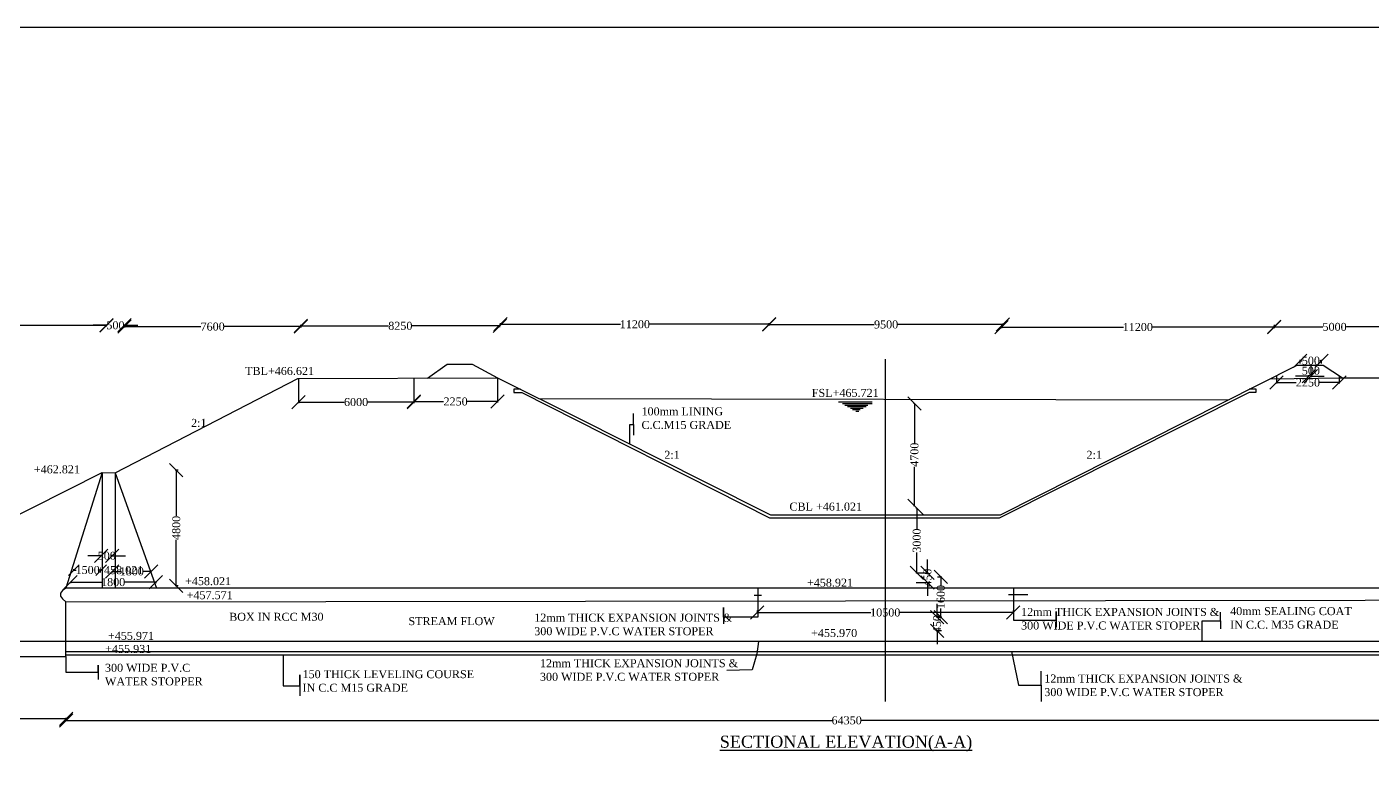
# Model space of a CAD drawing. Header units: metres. Extents: x 373 to 1010, y -4 to 431.
# Drawn here: x 504.1 to 756.2, y 292.2 to 430.8 of the extents above; entities that cross this region are included whole.
import ezdxf

# ---------------------------------------------------------------- set-up
doc = ezdxf.new("R2010")
doc.units = ezdxf.units.M
doc.header["$MEASUREMENT"] = 0
for name, color, linetype in [('DIMENSIONS', 255, 'Continuous'), ('DRAWING', 2, 'Continuous'), ('TEXT', 255, 'Continuous')]:
    doc.layers.add(name, color=color, linetype=linetype)
doc.styles.get("Standard").update_dxf_attribs({"font": 'times.ttf', "height": 1.5})
doc.dimstyles.get("Standard").update_dxf_attribs({"dimtxt": 1, "dimasz": 2.5, "dimexe": 0.18, "dimexo": 0.0625, "dimgap": 0.09, "dimtad": 0, "dimdec": 4, "dimzin": 0, "dimdsep": 46, "dimtxsty": 'Standard', "dimblk": 'OBLIQUE', "dimcen": 0, "dimadec": 0, "dimazin": 0, "dimtfac": 1, "dimtdec": 4, "dimtix": 1, "dimtofl": 0, "dimtmove": 2, "dimatfit": 0, "dimfxl": 1, "dimtolj": 1, "dimtzin": 0, "dimarcsym": 1})
picture_1 = doc.add_image_def('image1.jpg', size_in_pixel=(7220, 4926))

# ---------------------------------------------------------------- blocks, each defined once
blk = doc.blocks.new('_Oblique')
at = {"color": 0, "linetype": 'ByBlock', "lineweight": -2}
blk.add_line((-0.5, -0.5), (0.5, 0.5), dxfattribs=at)
blk = doc.blocks.new('*D63')
at = {"layer": 'Defpoints', "color": 0, "transparency": 16777216}
for p in [(479.4, 374.6), (518.98, 374.82), (518.98, 374.6)]:
    blk.add_point(p, dxfattribs=at)
at = {"layer": 'DIMENSIONS', "color": 0, "lineweight": -2, "transparency": 16777216}
for p, q in [((479.4, 374.66), (479.4, 375)), ((479.4, 374.82), (497, 374.82)), ((518.98, 374.82), (501.38, 374.82)), ((518.98, 374.66), (518.98, 375))]:
    blk.add_line(p, q, dxfattribs=at)
at = {"layer": 'DIMENSIONS', "color": 0, "lineweight": -2, "transparency": 16777216, "xscale": 2.5, "yscale": 2.5, "zscale": 2.5, "rotation": 180}
blk.add_blockref('_Oblique', (479.4, 374.82), dxfattribs=at)
at = {"layer": 'DIMENSIONS', "color": 0, "lineweight": -2, "transparency": 16777216, "xscale": 2.5, "yscale": 2.5, "zscale": 2.5}
blk.add_blockref('_Oblique', (518.98, 374.82), dxfattribs=at)
at = {"layer": 'DIMENSIONS', "color": 0, "transparency": 16777216, "insert": (499.19, 374.82), "char_height": 1.5, "attachment_point": 5}
blk.add_mtext('\\A1;8622', dxfattribs=at)
blk = doc.blocks.new('*D64')
at = {"layer": 'Defpoints', "color": 0, "transparency": 16777216}
for p in [(518.98, 374.6), (522.33, 374.87), (522.33, 374.6)]:
    blk.add_point(p, dxfattribs=at)
at = {"layer": 'DIMENSIONS', "color": 0, "lineweight": -2, "transparency": 16777216}
for p, q in [((518.98, 374.87), (516.48, 374.87)), ((518.98, 374.66), (518.98, 375.05)), ((522.33, 374.66), (522.33, 375.05)), ((522.33, 374.87), (524.83, 374.87))]:
    blk.add_line(p, q, dxfattribs=at)
at = {"layer": 'DIMENSIONS', "color": 0, "lineweight": -2, "transparency": 16777216, "xscale": 2.5, "yscale": 2.5, "zscale": 2.5}
blk.add_blockref('_Oblique', (518.98, 374.87), dxfattribs=at)
at = {"layer": 'DIMENSIONS', "color": 0, "lineweight": -2, "transparency": 16777216, "xscale": 2.5, "yscale": 2.5, "zscale": 2.5, "rotation": 180}
blk.add_blockref('_Oblique', (522.33, 374.87), dxfattribs=at)
at = {"layer": 'DIMENSIONS', "color": 0, "transparency": 16777216, "insert": (520.66, 374.87), "char_height": 1.5, "attachment_point": 5}
blk.add_mtext('\\A1;500', dxfattribs=at)
blk = doc.blocks.new('*D65')
at = {"layer": 'Defpoints', "color": 0, "transparency": 16777216}
for p in [(522.33, 374.87), (555.44, 374.87), (555.44, 374.62)]:
    blk.add_point(p, dxfattribs=at)
at = {"layer": 'DIMENSIONS', "color": 0, "lineweight": -2, "transparency": 16777216}
for p, q in [((522.33, 374.8), (522.33, 374.44)), ((522.33, 374.62), (536.66, 374.62)), ((555.44, 374.62), (541.11, 374.62)), ((555.44, 374.8), (555.44, 374.44))]:
    blk.add_line(p, q, dxfattribs=at)
at = {"layer": 'DIMENSIONS', "color": 0, "lineweight": -2, "transparency": 16777216, "xscale": 2.5, "yscale": 2.5, "zscale": 2.5, "rotation": 180}
blk.add_blockref('_Oblique', (522.33, 374.62), dxfattribs=at)
at = {"layer": 'DIMENSIONS', "color": 0, "lineweight": -2, "transparency": 16777216, "xscale": 2.5, "yscale": 2.5, "zscale": 2.5}
blk.add_blockref('_Oblique', (555.44, 374.62), dxfattribs=at)
at = {"layer": 'DIMENSIONS', "color": 0, "transparency": 16777216, "insert": (538.88, 374.62), "char_height": 1.5, "attachment_point": 5}
blk.add_mtext('\\A1;7600', dxfattribs=at)
blk = doc.blocks.new('*D66')
at = {"layer": 'Defpoints', "color": 0, "transparency": 16777216}
for p in [(555.44, 374.44), (592.68, 374.77), (592.68, 374.44)]:
    blk.add_point(p, dxfattribs=at)
at = {"layer": 'DIMENSIONS', "color": 0, "lineweight": -2, "transparency": 16777216}
for p, q in [((555.44, 374.51), (555.44, 374.95)), ((555.44, 374.77), (571.86, 374.77)), ((592.68, 374.77), (576.26, 374.77)), ((592.68, 374.51), (592.68, 374.95))]:
    blk.add_line(p, q, dxfattribs=at)
at = {"layer": 'DIMENSIONS', "color": 0, "lineweight": -2, "transparency": 16777216, "xscale": 2.5, "yscale": 2.5, "zscale": 2.5, "rotation": 180}
blk.add_blockref('_Oblique', (555.44, 374.77), dxfattribs=at)
at = {"layer": 'DIMENSIONS', "color": 0, "lineweight": -2, "transparency": 16777216, "xscale": 2.5, "yscale": 2.5, "zscale": 2.5}
blk.add_blockref('_Oblique', (592.68, 374.77), dxfattribs=at)
at = {"layer": 'DIMENSIONS', "color": 0, "transparency": 16777216, "insert": (574.06, 374.77), "char_height": 1.5, "attachment_point": 5}
blk.add_mtext('\\A1;8250', dxfattribs=at)
blk = doc.blocks.new('*D67')
at = {"layer": 'Defpoints', "color": 0, "transparency": 16777216}
for p in [(592.82, 374.77), (643.21, 375.07), (643.21, 374.77)]:
    blk.add_point(p, dxfattribs=at)
at = {"layer": 'DIMENSIONS', "color": 0, "lineweight": -2, "transparency": 16777216}
for p, q in [((592.82, 374.83), (592.82, 375.25)), ((592.82, 375.07), (615.33, 375.07)), ((643.21, 375.07), (620.71, 375.07)), ((643.21, 374.83), (643.21, 375.25))]:
    blk.add_line(p, q, dxfattribs=at)
at = {"layer": 'DIMENSIONS', "color": 0, "lineweight": -2, "transparency": 16777216, "xscale": 2.5, "yscale": 2.5, "zscale": 2.5, "rotation": 180}
blk.add_blockref('_Oblique', (592.82, 375.07), dxfattribs=at)
at = {"layer": 'DIMENSIONS', "color": 0, "lineweight": -2, "transparency": 16777216, "xscale": 2.5, "yscale": 2.5, "zscale": 2.5}
blk.add_blockref('_Oblique', (643.21, 375.07), dxfattribs=at)
at = {"layer": 'DIMENSIONS', "color": 0, "transparency": 16777216, "insert": (618.02, 375.07), "char_height": 1.5, "attachment_point": 5}
blk.add_mtext('\\A1;11200', dxfattribs=at)
blk = doc.blocks.new('*D68')
at = {"layer": 'Defpoints', "color": 0, "transparency": 16777216}
for p in [(643.21, 375.25), (687, 375.25), (687, 375.02)]:
    blk.add_point(p, dxfattribs=at)
at = {"layer": 'DIMENSIONS', "color": 0, "lineweight": -2, "transparency": 16777216}
for p, q in [((643.21, 375.18), (643.21, 374.84)), ((643.21, 375.02), (662.89, 375.02)), ((687, 375.02), (667.33, 375.02)), ((687, 375.18), (687, 374.84))]:
    blk.add_line(p, q, dxfattribs=at)
at = {"layer": 'DIMENSIONS', "color": 0, "lineweight": -2, "transparency": 16777216, "xscale": 2.5, "yscale": 2.5, "zscale": 2.5, "rotation": 180}
blk.add_blockref('_Oblique', (643.21, 375.02), dxfattribs=at)
at = {"layer": 'DIMENSIONS', "color": 0, "lineweight": -2, "transparency": 16777216, "xscale": 2.5, "yscale": 2.5, "zscale": 2.5}
blk.add_blockref('_Oblique', (687, 375.02), dxfattribs=at)
at = {"layer": 'DIMENSIONS', "color": 0, "transparency": 16777216, "insert": (665.11, 375.02), "char_height": 1.5, "attachment_point": 5}
blk.add_mtext('\\A1;9500', dxfattribs=at)
blk = doc.blocks.new('*D69')
at = {"layer": 'Defpoints', "color": 0, "transparency": 16777216}
for p in [(686.76, 375.02), (737.82, 375.02), (737.82, 374.54)]:
    blk.add_point(p, dxfattribs=at)
at = {"layer": 'DIMENSIONS', "color": 0, "lineweight": -2, "transparency": 16777216}
for p, q in [((686.76, 374.96), (686.76, 374.36)), ((686.76, 374.54), (709.6, 374.54)), ((737.82, 374.54), (714.98, 374.54)), ((737.82, 374.96), (737.82, 374.36))]:
    blk.add_line(p, q, dxfattribs=at)
at = {"layer": 'DIMENSIONS', "color": 0, "lineweight": -2, "transparency": 16777216, "xscale": 2.5, "yscale": 2.5, "zscale": 2.5, "rotation": 180}
blk.add_blockref('_Oblique', (686.76, 374.54), dxfattribs=at)
at = {"layer": 'DIMENSIONS', "color": 0, "lineweight": -2, "transparency": 16777216, "xscale": 2.5, "yscale": 2.5, "zscale": 2.5}
blk.add_blockref('_Oblique', (737.82, 374.54), dxfattribs=at)
at = {"layer": 'DIMENSIONS', "color": 0, "transparency": 16777216, "insert": (712.29, 374.54), "char_height": 1.5, "attachment_point": 5}
blk.add_mtext('\\A1;11200', dxfattribs=at)
blk = doc.blocks.new('*D70')
at = {"layer": 'Defpoints', "color": 0, "transparency": 16777216}
for p in [(737.82, 374.54), (760.51, 374.57), (760.51, 374.54)]:
    blk.add_point(p, dxfattribs=at)
at = {"layer": 'DIMENSIONS', "color": 0, "lineweight": -2, "transparency": 16777216}
for p, q in [((737.82, 374.6), (737.82, 374.75)), ((737.82, 374.57), (746.95, 374.57)), ((760.51, 374.57), (751.38, 374.57)), ((760.51, 374.6), (760.51, 374.75))]:
    blk.add_line(p, q, dxfattribs=at)
at = {"layer": 'DIMENSIONS', "color": 0, "lineweight": -2, "transparency": 16777216, "xscale": 2.5, "yscale": 2.5, "zscale": 2.5, "rotation": 180}
blk.add_blockref('_Oblique', (737.82, 374.57), dxfattribs=at)
at = {"layer": 'DIMENSIONS', "color": 0, "lineweight": -2, "transparency": 16777216, "xscale": 2.5, "yscale": 2.5, "zscale": 2.5}
blk.add_blockref('_Oblique', (760.51, 374.57), dxfattribs=at)
at = {"layer": 'DIMENSIONS', "color": 0, "transparency": 16777216, "insert": (749.17, 374.57), "char_height": 1.5, "attachment_point": 5}
blk.add_mtext('\\A1;5000', dxfattribs=at)
blk = doc.blocks.new('*D80')
at = {"layer": 'Defpoints', "color": 0, "transparency": 16777216}
for p in [(512.89, 328.97), (518, 328.97), (518, 328.97)]:
    blk.add_point(p, dxfattribs=at)
at = {"layer": 'DIMENSIONS', "color": 0, "lineweight": -2, "transparency": 16777216}
for p, q in [((512.89, 329.03), (512.89, 329.15)), ((512.89, 328.97), (513.31, 328.97)), ((518, 328.97), (517.58, 328.97)), ((518, 329.03), (518, 329.15))]:
    blk.add_line(p, q, dxfattribs=at)
at = {"layer": 'DIMENSIONS', "color": 0, "lineweight": -2, "transparency": 16777216, "xscale": 2, "yscale": 2, "zscale": 2, "rotation": 180}
blk.add_blockref('_Oblique', (512.89, 328.97), dxfattribs=at)
at = {"layer": 'DIMENSIONS', "color": 0, "lineweight": -2, "transparency": 16777216, "xscale": 2, "yscale": 2, "zscale": 2}
blk.add_blockref('_Oblique', (518, 328.97), dxfattribs=at)
at = {"layer": 'DIMENSIONS', "color": 0, "transparency": 16777216, "insert": (515.45, 328.97), "char_height": 1.5, "attachment_point": 5}
blk.add_mtext('\\A1;1500', dxfattribs=at)
blk = doc.blocks.new('*D81')
at = {"layer": 'Defpoints', "color": 0, "transparency": 16777216}
for p in [(518, 331.64), (520.06, 331.64), (520.06, 331.64)]:
    blk.add_point(p, dxfattribs=at)
at = {"layer": 'DIMENSIONS', "color": 0, "lineweight": -2, "transparency": 16777216}
for p, q in [((518, 331.64), (515.5, 331.64)), ((518, 331.71), (518, 331.82)), ((520.06, 331.71), (520.06, 331.82)), ((520.06, 331.64), (522.56, 331.64))]:
    blk.add_line(p, q, dxfattribs=at)
at = {"layer": 'DIMENSIONS', "color": 0, "lineweight": -2, "transparency": 16777216, "xscale": 2.5, "yscale": 2.5, "zscale": 2.5}
blk.add_blockref('_Oblique', (518, 331.64), dxfattribs=at)
at = {"layer": 'DIMENSIONS', "color": 0, "lineweight": -2, "transparency": 16777216, "xscale": 2.5, "yscale": 2.5, "zscale": 2.5, "rotation": 180}
blk.add_blockref('_Oblique', (520.06, 331.64), dxfattribs=at)
at = {"layer": 'DIMENSIONS', "color": 0, "transparency": 16777216, "insert": (519.03, 331.64), "char_height": 1.5, "attachment_point": 5}
blk.add_mtext('\\A1;500', dxfattribs=at)
blk = doc.blocks.new('*D82')
at = {"layer": 'Defpoints', "color": 0, "transparency": 16777216}
for p in [(520.06, 328.74), (527.38, 328.71), (527.38, 328.71)]:
    blk.add_point(p, dxfattribs=at)
at = {"layer": 'DIMENSIONS', "color": 0, "lineweight": -2, "transparency": 16777216}
for p, q in [((520.06, 328.71), (521.59, 328.71)), ((520.06, 328.68), (520.06, 328.53)), ((527.38, 328.71), (525.86, 328.71)), ((527.38, 328.78), (527.38, 328.89))]:
    blk.add_line(p, q, dxfattribs=at)
at = {"layer": 'DIMENSIONS', "color": 0, "lineweight": -2, "transparency": 16777216, "xscale": 2.5, "yscale": 2.5, "zscale": 2.5, "rotation": 180}
blk.add_blockref('_Oblique', (520.06, 328.71), dxfattribs=at)
at = {"layer": 'DIMENSIONS', "color": 0, "lineweight": -2, "transparency": 16777216, "xscale": 2.5, "yscale": 2.5, "zscale": 2.5}
blk.add_blockref('_Oblique', (527.38, 328.71), dxfattribs=at)
at = {"layer": 'DIMENSIONS', "color": 0, "transparency": 16777216, "insert": (523.72, 328.71), "char_height": 1.5, "attachment_point": 5}
blk.add_mtext('\\A1;1800', dxfattribs=at)
blk = doc.blocks.new('*D83')
at = {"layer": 'Defpoints', "color": 0, "transparency": 16777216}
for p in [(512.24, 326.85), (528.22, 326.78), (528.22, 326.7)]:
    blk.add_point(p, dxfattribs=at)
at = {"layer": 'DIMENSIONS', "color": 0, "lineweight": -2, "transparency": 16777216}
for p, q in [((512.24, 326.79), (512.24, 326.52)), ((512.24, 326.7), (518.09, 326.7)), ((528.22, 326.7), (522.36, 326.7)), ((528.22, 326.72), (528.22, 326.52))]:
    blk.add_line(p, q, dxfattribs=at)
at = {"layer": 'DIMENSIONS', "color": 0, "lineweight": -2, "transparency": 16777216, "xscale": 2.5, "yscale": 2.5, "zscale": 2.5, "rotation": 180}
blk.add_blockref('_Oblique', (512.24, 326.7), dxfattribs=at)
at = {"layer": 'DIMENSIONS', "color": 0, "lineweight": -2, "transparency": 16777216, "xscale": 2.5, "yscale": 2.5, "zscale": 2.5}
blk.add_blockref('_Oblique', (528.22, 326.7), dxfattribs=at)
at = {"layer": 'DIMENSIONS', "color": 0, "transparency": 16777216, "insert": (520.23, 326.7), "char_height": 1.5, "attachment_point": 5}
blk.add_mtext('\\A1;1800', dxfattribs=at)
blk = doc.blocks.new('*D84')
at = {"layer": 'Defpoints', "color": 0, "transparency": 16777216}
for p in [(532.06, 347.71), (532.47, 347.71), (532.47, 326.02)]:
    blk.add_point(p, dxfattribs=at)
at = {"layer": 'DIMENSIONS', "color": 0, "lineweight": -2, "transparency": 16777216}
for p, q in [((532.41, 347.71), (531.88, 347.71)), ((532.06, 347.71), (532.06, 339.11)), ((532.06, 326.02), (532.06, 334.62)), ((532.41, 326.02), (531.88, 326.02))]:
    blk.add_line(p, q, dxfattribs=at)
at = {"layer": 'DIMENSIONS', "color": 0, "lineweight": -2, "transparency": 16777216, "xscale": 2.5, "yscale": 2.5, "zscale": 2.5}
for p, rotation in [((532.06, 347.71), 90), ((532.06, 326.02), 270)]:
    blk.add_blockref('_Oblique', p, dxfattribs=dict(at, rotation=rotation))
at = {"layer": 'DIMENSIONS', "color": 0, "transparency": 16777216, "insert": (532.06, 336.87), "char_height": 1.5, "attachment_point": 5, "rotation": 90}
blk.add_mtext('\\A1;4800', dxfattribs=at)
blk = doc.blocks.new('*D85')
at = {"layer": 'Defpoints', "color": 0, "transparency": 16777216}
for p in [(554.96, 365.01), (576.57, 365.01), (554.96, 360.47)]:
    blk.add_point(p, dxfattribs=at)
at = {"layer": 'DIMENSIONS', "color": 0, "lineweight": -2, "transparency": 16777216}
for p, q in [((554.96, 364.94), (554.96, 360.29)), ((576.57, 364.95), (576.57, 360.29)), ((554.96, 360.47), (563.55, 360.47)), ((576.57, 360.47), (567.98, 360.47))]:
    blk.add_line(p, q, dxfattribs=at)
at = {"layer": 'DIMENSIONS', "color": 0, "lineweight": -2, "transparency": 16777216, "xscale": 2.5, "yscale": 2.5, "zscale": 2.5, "rotation": 180}
blk.add_blockref('_Oblique', (554.96, 360.47), dxfattribs=at)
at = {"layer": 'DIMENSIONS', "color": 0, "lineweight": -2, "transparency": 16777216, "xscale": 2.5, "yscale": 2.5, "zscale": 2.5}
blk.add_blockref('_Oblique', (576.57, 360.47), dxfattribs=at)
at = {"layer": 'DIMENSIONS', "color": 0, "transparency": 16777216, "insert": (565.76, 360.47), "char_height": 1.5, "attachment_point": 5}
blk.add_mtext('\\A1;6000', dxfattribs=at)
blk = doc.blocks.new('*D86')
at = {"layer": 'Defpoints', "color": 0, "transparency": 16777216}
for p in [(576.57, 364.95), (592.28, 365.02), (592.28, 360.58)]:
    blk.add_point(p, dxfattribs=at)
at = {"layer": 'DIMENSIONS', "color": 0, "lineweight": -2, "transparency": 16777216}
for p, q in [((576.57, 364.89), (576.57, 360.4)), ((592.28, 364.96), (592.28, 360.4)), ((576.57, 360.58), (582.18, 360.58)), ((592.28, 360.58), (586.67, 360.58))]:
    blk.add_line(p, q, dxfattribs=at)
at = {"layer": 'DIMENSIONS', "color": 0, "lineweight": -2, "transparency": 16777216, "xscale": 2.5, "yscale": 2.5, "zscale": 2.5, "rotation": 180}
blk.add_blockref('_Oblique', (576.57, 360.58), dxfattribs=at)
at = {"layer": 'DIMENSIONS', "color": 0, "lineweight": -2, "transparency": 16777216, "xscale": 2.5, "yscale": 2.5, "zscale": 2.5}
blk.add_blockref('_Oblique', (592.28, 360.58), dxfattribs=at)
at = {"layer": 'DIMENSIONS', "color": 0, "transparency": 16777216, "insert": (584.42, 360.58), "char_height": 1.5, "attachment_point": 5}
blk.add_mtext('\\A1;2250', dxfattribs=at)
blk = doc.blocks.new('*D87')
at = {"layer": 'Defpoints', "color": 0, "transparency": 16777216}
for p in [(670.42, 360.2), (670.42, 341), (670.42, 341)]:
    blk.add_point(p, dxfattribs=at)
at = {"layer": 'DIMENSIONS', "color": 0, "lineweight": -2, "transparency": 16777216}
for p, q in [((670.36, 360.2), (670.24, 360.2)), ((670.42, 360.2), (670.42, 352.85)), ((670.42, 341), (670.42, 348.35)), ((670.36, 341), (670.24, 341))]:
    blk.add_line(p, q, dxfattribs=at)
at = {"layer": 'DIMENSIONS', "color": 0, "lineweight": -2, "transparency": 16777216, "xscale": 2.5, "yscale": 2.5, "zscale": 2.5}
for p, rotation in [((670.42, 360.2), 90), ((670.42, 341), 270)]:
    blk.add_blockref('_Oblique', p, dxfattribs=dict(at, rotation=rotation))
at = {"layer": 'DIMENSIONS', "color": 0, "transparency": 16777216, "insert": (670.42, 350.6), "char_height": 1.5, "attachment_point": 5, "rotation": 90}
blk.add_mtext('\\A1;4700', dxfattribs=at)
blk = doc.blocks.new('*D88')
at = {"layer": 'Defpoints', "color": 0, "transparency": 16777216}
for p in [(670.86, 340.56), (670.86, 328.43), (670.86, 328.43)]:
    blk.add_point(p, dxfattribs=at)
at = {"layer": 'DIMENSIONS', "color": 0, "lineweight": -2, "transparency": 16777216}
for p, q in [((670.8, 340.56), (670.68, 340.56)), ((670.86, 340.56), (670.86, 336.71)), ((670.86, 328.43), (670.86, 332.27)), ((670.8, 328.43), (670.68, 328.43))]:
    blk.add_line(p, q, dxfattribs=at)
at = {"layer": 'DIMENSIONS', "color": 0, "lineweight": -2, "transparency": 16777216, "xscale": 2.5, "yscale": 2.5, "zscale": 2.5}
for p, rotation in [((670.86, 340.56), 90), ((670.86, 328.43), 270)]:
    blk.add_blockref('_Oblique', p, dxfattribs=dict(at, rotation=rotation))
at = {"layer": 'DIMENSIONS', "color": 0, "transparency": 16777216, "insert": (670.86, 334.49), "char_height": 1.5, "attachment_point": 5, "rotation": 90}
blk.add_mtext('\\A1;3000', dxfattribs=at)
blk = doc.blocks.new('*D89')
at = {"layer": 'Defpoints', "color": 0, "transparency": 16777216}
for p in [(670.68, 328.43), (670.68, 326.63), (672.86, 326.63)]:
    blk.add_point(p, dxfattribs=at)
at = {"layer": 'DIMENSIONS', "color": 0, "lineweight": -2, "transparency": 16777216}
for p, q in [((672.86, 328.43), (672.86, 330.93)), ((670.74, 328.43), (673.04, 328.43)), ((670.74, 326.63), (673.04, 326.63)), ((672.86, 326.63), (672.86, 324.13))]:
    blk.add_line(p, q, dxfattribs=at)
at = {"layer": 'DIMENSIONS', "color": 0, "lineweight": -2, "transparency": 16777216, "xscale": 2.5, "yscale": 2.5, "zscale": 2.5}
for p, rotation in [((672.86, 328.43), 270), ((672.86, 326.63), 90)]:
    blk.add_blockref('_Oblique', p, dxfattribs=dict(at, rotation=rotation))
at = {"layer": 'DIMENSIONS', "color": 0, "transparency": 16777216, "insert": (672.86, 327.53), "char_height": 1.5, "attachment_point": 5, "rotation": 90}
blk.add_mtext('\\A1;450', dxfattribs=at)
blk = doc.blocks.new('*D90')
at = {"layer": 'Defpoints', "color": 0, "transparency": 16777216}
for p in [(674.71, 327.72), (674.71, 320.11), (675.36, 320.11)]:
    blk.add_point(p, dxfattribs=at)
at = {"layer": 'DIMENSIONS', "color": 0, "lineweight": -2, "transparency": 16777216}
for p, q in [((674.77, 327.72), (675.54, 327.72)), ((675.36, 327.72), (675.36, 326.05)), ((675.36, 320.11), (675.36, 321.78)), ((674.77, 320.11), (675.54, 320.11))]:
    blk.add_line(p, q, dxfattribs=at)
at = {"layer": 'DIMENSIONS', "color": 0, "lineweight": -2, "transparency": 16777216, "xscale": 2.5, "yscale": 2.5, "zscale": 2.5}
for p, rotation in [((675.36, 327.72), 90), ((675.36, 320.11), 270)]:
    blk.add_blockref('_Oblique', p, dxfattribs=dict(at, rotation=rotation))
at = {"layer": 'DIMENSIONS', "color": 0, "transparency": 16777216, "insert": (675.36, 323.91), "char_height": 1.5, "attachment_point": 5, "rotation": 90}
blk.add_mtext('\\A1;1600', dxfattribs=at)
blk = doc.blocks.new('*D91')
at = {"layer": 'Defpoints', "color": 0, "transparency": 16777216}
for p in [(675.54, 320.11), (674.67, 317.55), (675.54, 317.55)]:
    blk.add_point(p, dxfattribs=at)
at = {"layer": 'DIMENSIONS', "color": 0, "lineweight": -2, "transparency": 16777216}
for p, q in [((674.67, 320.11), (674.67, 322.61)), ((675.48, 320.11), (674.49, 320.11)), ((675.48, 317.55), (674.49, 317.55)), ((674.67, 317.55), (674.67, 315.05))]:
    blk.add_line(p, q, dxfattribs=at)
at = {"layer": 'DIMENSIONS', "color": 0, "lineweight": -2, "transparency": 16777216, "xscale": 2.5, "yscale": 2.5, "zscale": 2.5}
for p, rotation in [((674.67, 320.11), 270), ((674.67, 317.55), 90)]:
    blk.add_blockref('_Oblique', p, dxfattribs=dict(at, rotation=rotation))
at = {"layer": 'DIMENSIONS', "color": 0, "transparency": 16777216, "insert": (674.67, 318.83), "char_height": 1.5, "attachment_point": 5, "rotation": 90}
blk.add_mtext('\\A1;450', dxfattribs=at)
blk = doc.blocks.new('*D92')
at = {"layer": 'Defpoints', "color": 0, "transparency": 16777216}
for p in [(746.72, 368.23), (742.73, 367.62), (746.72, 367.62)]:
    blk.add_point(p, dxfattribs=at)
at = {"layer": 'DIMENSIONS', "color": 0, "lineweight": -2, "transparency": 16777216}
for p, q in [((742.73, 367.68), (742.73, 368.41)), ((742.73, 368.23), (743.07, 368.23)), ((746.72, 368.23), (746.39, 368.23)), ((746.72, 367.68), (746.72, 368.41))]:
    blk.add_line(p, q, dxfattribs=at)
at = {"layer": 'DIMENSIONS', "color": 0, "lineweight": -2, "transparency": 16777216, "xscale": 2.5, "yscale": 2.5, "zscale": 2.5, "rotation": 180}
blk.add_blockref('_Oblique', (742.73, 368.23), dxfattribs=at)
at = {"layer": 'DIMENSIONS', "color": 0, "lineweight": -2, "transparency": 16777216, "xscale": 2.5, "yscale": 2.5, "zscale": 2.5}
blk.add_blockref('_Oblique', (746.72, 368.23), dxfattribs=at)
at = {"layer": 'DIMENSIONS', "color": 0, "transparency": 16777216, "insert": (744.73, 368.23), "char_height": 1.5, "attachment_point": 5}
blk.add_mtext('\\A1;500', dxfattribs=at)
blk = doc.blocks.new('*D93')
at = {"layer": 'Defpoints', "color": 0, "transparency": 16777216}
for p in [(738.31, 365.37), (750.06, 365.32), (750.06, 364.14)]:
    blk.add_point(p, dxfattribs=at)
at = {"layer": 'DIMENSIONS', "color": 0, "lineweight": -2, "transparency": 16777216}
for p, q in [((738.31, 365.31), (738.31, 363.96)), ((738.31, 364.14), (741.94, 364.14)), ((750.06, 364.14), (746.43, 364.14)), ((750.06, 365.26), (750.06, 363.96))]:
    blk.add_line(p, q, dxfattribs=at)
at = {"layer": 'DIMENSIONS', "color": 0, "lineweight": -2, "transparency": 16777216, "xscale": 2.5, "yscale": 2.5, "zscale": 2.5, "rotation": 180}
blk.add_blockref('_Oblique', (738.31, 364.14), dxfattribs=at)
at = {"layer": 'DIMENSIONS', "color": 0, "lineweight": -2, "transparency": 16777216, "xscale": 2.5, "yscale": 2.5, "zscale": 2.5}
blk.add_blockref('_Oblique', (750.06, 364.14), dxfattribs=at)
at = {"layer": 'DIMENSIONS', "color": 0, "transparency": 16777216, "insert": (744.18, 364.14), "char_height": 1.5, "attachment_point": 5}
blk.add_mtext('\\A1;2250', dxfattribs=at)
blk = doc.blocks.new('*D94')
at = {"layer": 'Defpoints', "color": 0, "transparency": 16777216}
for p in [(744.73, 367.62), (744.35, 365.33), (744.35, 365.33)]:
    blk.add_point(p, dxfattribs=at)
at = {"layer": 'DIMENSIONS', "color": 0, "lineweight": -2, "transparency": 16777216}
for p, q in [((744.73, 367.55), (744.73, 365.15)), ((744.35, 365.33), (741.85, 365.33)), ((744.35, 365.39), (744.35, 365.51)), ((744.73, 365.33), (747.23, 365.33))]:
    blk.add_line(p, q, dxfattribs=at)
at = {"layer": 'DIMENSIONS', "color": 0, "lineweight": -2, "transparency": 16777216, "xscale": 2.5, "yscale": 2.5, "zscale": 2.5}
blk.add_blockref('_Oblique', (744.35, 365.33), dxfattribs=at)
at = {"layer": 'DIMENSIONS', "color": 0, "lineweight": -2, "transparency": 16777216, "xscale": 2.5, "yscale": 2.5, "zscale": 2.5, "rotation": 180}
blk.add_blockref('_Oblique', (744.73, 365.33), dxfattribs=at)
at = {"layer": 'DIMENSIONS', "color": 0, "transparency": 16777216, "insert": (744.73, 366.35), "char_height": 1.5, "attachment_point": 5}
blk.add_mtext('\\A1;500', dxfattribs=at)
blk = doc.blocks.new('*D105')
at = {"layer": 'Defpoints', "color": 0, "transparency": 16777216}
for p in [(453.34, 300.76), (511.44, 301.09), (511.44, 300.76)]:
    blk.add_point(p, dxfattribs=at)
at = {"layer": 'TEXT', "color": 0, "lineweight": -2, "transparency": 16777216}
for p, q in [((453.34, 300.82), (453.34, 301.27)), ((453.34, 301.09), (479.7, 301.09)), ((511.44, 301.09), (485.08, 301.09)), ((511.44, 300.82), (511.44, 301.27))]:
    blk.add_line(p, q, dxfattribs=at)
at = {"layer": 'TEXT', "color": 0, "lineweight": -2, "transparency": 16777216, "xscale": 2.5, "yscale": 2.5, "zscale": 2.5, "rotation": 180}
blk.add_blockref('_Oblique', (453.34, 301.09), dxfattribs=at)
at = {"layer": 'TEXT', "color": 0, "lineweight": -2, "transparency": 16777216, "xscale": 2.5, "yscale": 2.5, "zscale": 2.5}
blk.add_blockref('_Oblique', (511.44, 301.09), dxfattribs=at)
at = {"layer": 'TEXT', "color": 0, "transparency": 16777216, "insert": (482.39, 301.09), "char_height": 1.5, "attachment_point": 5}
blk.add_mtext('\\A1;12750', dxfattribs=at)
blk = doc.blocks.new('*D106')
at = {"layer": 'Defpoints', "color": 0, "transparency": 16777216}
for p in [(511.44, 300.95), (803.99, 300.95), (803.99, 300.78)]:
    blk.add_point(p, dxfattribs=at)
at = {"layer": 'TEXT', "color": 0, "lineweight": -2, "transparency": 16777216}
for p, q in [((511.44, 300.89), (511.44, 300.6)), ((511.44, 300.78), (654.94, 300.78)), ((803.99, 300.78), (660.49, 300.78)), ((803.99, 300.89), (803.99, 300.6))]:
    blk.add_line(p, q, dxfattribs=at)
at = {"layer": 'TEXT', "color": 0, "lineweight": -2, "transparency": 16777216, "xscale": 2.5, "yscale": 2.5, "zscale": 2.5, "rotation": 180}
blk.add_blockref('_Oblique', (511.44, 300.78), dxfattribs=at)
at = {"layer": 'TEXT', "color": 0, "lineweight": -2, "transparency": 16777216, "xscale": 2.5, "yscale": 2.5, "zscale": 2.5}
blk.add_blockref('_Oblique', (803.99, 300.78), dxfattribs=at)
at = {"layer": 'TEXT', "color": 0, "transparency": 16777216, "insert": (657.72, 300.78), "char_height": 1.5, "attachment_point": 5}
blk.add_mtext('\\A1;64350', dxfattribs=at)
blk = doc.blocks.new('*D111')
at = {"layer": 'Defpoints', "color": 0, "transparency": 16777216}
for p in [(640.97, 321.42), (688.93, 321.42), (688.93, 321)]:
    blk.add_point(p, dxfattribs=at)
at = {"layer": 'TEXT', "color": 0, "lineweight": -2, "transparency": 16777216}
for p, q in [((640.97, 321.36), (640.97, 320.82)), ((640.97, 321), (662.26, 321)), ((688.93, 321), (667.64, 321)), ((688.93, 321.36), (688.93, 320.82))]:
    blk.add_line(p, q, dxfattribs=at)
at = {"layer": 'TEXT', "color": 0, "lineweight": -2, "transparency": 16777216, "xscale": 2.5, "yscale": 2.5, "zscale": 2.5, "rotation": 180}
blk.add_blockref('_Oblique', (640.97, 321), dxfattribs=at)
at = {"layer": 'TEXT', "color": 0, "lineweight": -2, "transparency": 16777216, "xscale": 2.5, "yscale": 2.5, "zscale": 2.5}
blk.add_blockref('_Oblique', (688.93, 321), dxfattribs=at)
at = {"layer": 'TEXT', "color": 0, "transparency": 16777216, "insert": (664.95, 321), "char_height": 1.5, "attachment_point": 5}
blk.add_mtext('\\A1;10500', dxfattribs=at)

msp = doc.modelspace()

# ---------------------------------------------------------------- linework, layer by layer
at = {"layer": 'DRAWING', "color": 7}
for points in [[(664.96265, 368.49126), (664.96265, 304.3004)], [(417.30858, 327.41072), (478.77692, 327.41072), (518.14451, 347.26012), (520.60119, 347.22944), (554.85532, 364.8813), (592.28428, 365.02097), (607.92661, 357.21343), (630.61491, 345.78719), (643.4202, 339.35527), (686.52935, 339.35527), (742.17285, 367.39663), (747.0138, 367.39663), (750.66108, 365.04472), (760.21034, 365.04472), (794.53581, 347.62602), (796.92699, 347.62602), (823.56511, 333.98404), (879.90876, 333.98404), (879.90876, 334.90545)], [(579.17495, 364.97205), (582.85287, 367.59024), (587.49825, 367.55156), (592.28428, 365.02097)], [(737.03681, 364.80834), (750.66108, 365.04472)], [(596.60626, 362.86375), (595.35975, 362.86375), (595.35975, 362.26723), (596.84265, 362.26723), (643.24347, 338.75896), (686.36102, 338.75896), (733.23533, 362.3295), (734.49255, 362.3295), (734.49255, 362.86779), (733.18639, 362.86793)], [(600.10545, 361.1172), (729.2418, 360.88007)], [(617.05448, 352.61648), (617.05448, 356.25225), (617.79067, 356.25225), (617.79067, 358.30586)], [(656.21175, 360.51574), (662.52785, 360.51574)], [(656.92607, 360.21526), (662.50905, 360.21526)], [(657.39602, 359.91478), (661.66314, 359.91478)], [(657.90356, 359.61429), (661.38117, 359.61429)], [(658.4299, 359.35137), (660.77964, 359.35137)], [(658.80586, 359.10723), (660.2721, 359.10723)], [(659.40739, 358.76919), (660.00893, 358.76919)], [(617.79067, 356.25225), (617.79067, 354.24061)], [(518.14451, 347.26012), (511.35262, 325.55528)], [(518.14451, 347.26012), (518.14451, 325.55528)], [(520.60119, 347.22944), (528.3503, 325.55528)], [(520.60119, 347.22944), (520.60119, 325.55528)], [(803.63884, 323.36198), (804.23904, 323.53988), (804.57691, 323.89729), (804.63654, 324.59225), (804.4676, 325.11844), (803.90116, 325.55528), (511.35262, 325.55528), (510.72104, 325.13416), (510.34603, 324.6412), (510.36577, 324.06937), (510.72104, 323.57641), (511.35823, 323.03323)], [(641.05093, 325.55528), (641.0536, 323.17911)], [(688.97886, 325.55528), (688.98147, 323.23302)], [(879.97889, 324.50049), (846.50192, 324.50049), (846.50192, 325.0881), (842.3116, 325.0881), (835.72523, 315.95961), (835.72523, 315.59478), (417.30858, 315.59478)], [(511.35823, 313.70439), (511.35823, 323.03323), (803.63884, 323.36198), (803.63884, 313.70439)], [(641.0536, 323.17911), (641.0536, 320.14153), (634.6312, 320.14153), (634.6312, 321.95778), (634.6312, 318.89286)], [(640.36919, 324.22809), (641.73267, 324.22809)], [(688.07494, 324.402), (691.64545, 324.402)], [(688.98017, 324.39415), (688.98017, 319.57059), (696.97861, 319.57059), (696.97861, 321.19611), (696.97861, 319.57059), (696.97861, 318.26115)], [(727.77548, 319.47031), (727.77548, 321.09583)], [(724.34056, 315.59478), (724.34056, 319.47031), (727.77548, 319.47031), (727.77548, 317.9351)], [(451.53117, 315.59478), (451.53117, 310.03936), (453.52067, 310.03936), (454.28024, 312.7463), (511.35823, 312.7463), (511.35823, 313.70439), (803.83406, 313.70439), (803.83406, 312.2893)], [(641.21585, 315.59615), (640.90093, 313.23657), (640.00869, 310.24777), (635.23255, 310.1429)], [(803.83406, 312.99684), (511.35823, 312.99684)], [(511.35823, 312.7463), (511.35823, 309.82485), (517.4018, 309.82485), (517.4018, 311.10905), (517.4018, 308.46931)], [(552.12815, 312.99684), (552.12815, 307.25691), (555.19888, 307.25691), (555.19888, 309.3259)], [(688.61822, 313.70444), (689.90229, 307.3615), (694.18251, 307.3615), (694.18251, 309.99845)], [(555.19888, 309.3259), (555.19888, 307.25691), (555.19888, 305.40196)], [(694.18251, 307.3615), (694.18251, 304.29693)]]:
    msp.add_lwpolyline(points, dxfattribs=at)

# ---------------------------------------------------------------- texts
at = {"layer": 'TEXT', "color": 7}
for s, height, p in [('TBL+466.621', 1.5, (544.9682, 365.56097)), ('FSL+465.721', 1.5, (651.17923, 361.44623)), ('100mm LINING ', 1.5, (619.26619, 357.9787)), ('2:1', 1.5, (534.83615, 355.82165)), ('C.C.M15 GRADE', 1.5, (619.26619, 355.43183)), ('2:1', 1.5, (623.53991, 349.83388)), ('2:1', 1.5, (702.66288, 349.83214)), ('+462.821', 1.5, (505.36445, 347.10938)), ('CBL +461.021', 1.5, (646.98897, 340.12318)), ('+458.021', 1.5, (517.24055, 328.20503)), ('+458.021', 1.5, (533.7014, 326.13703)), ('+458.921', 1.5, (650.27637, 325.85756)), ('+457.571', 1.5, (534.00062, 323.50638)), ('BOX IN RCC M30', 1.5, (541.97953, 319.45285)), ('12mm THICK EXPANSION JOINTS & ', 1.5, (599.16079, 319.29359)), ('12mm THICK EXPANSION JOINTS & ', 1.5, (690.40708, 320.3659)), ('40mm SEALING COAT ', 1.5, (729.59952, 320.51983)), ('STREAM FLOW', 1.5, (575.57497, 318.63741)), ('300 WIDE P.V.C WATER STOPER', 1.5, (599.16079, 316.74673)), ('+455.970', 1.5, (651.04843, 316.40877)), ('300 WIDE P.V.C WATER STOPER', 1.5, (690.40708, 317.81904)), ('IN C.C. M35 GRADE', 1.5, (729.59952, 317.97296)), ('+455.971', 1.5, (519.25348, 315.87667)), ('+455.931', 1.5, (518.72837, 313.42848)), ('300 WIDE P.V.C ', 1.5, (518.70088, 309.89071)), ('150 THICK LEVELING COURSE', 1.5, (555.72949, 308.69255)), ('12mm THICK EXPANSION JOINTS & ', 1.5, (600.2297, 310.75047)), ('WATER STOPPER', 1.5, (518.70088, 307.34385)), ('IN C.C M15 GRADE', 1.5, (555.72949, 306.14568)), ('300 WIDE P.V.C WATER STOPER', 1.5, (600.2297, 308.2036)), ('12mm THICK EXPANSION JOINTS & ', 1.5, (694.76112, 307.87784)), ('300 WIDE P.V.C WATER STOPER', 1.5, (694.76112, 305.33098)), ('%%USECTIONAL ELEVATION(A-A)', 2.2515427, (633.93915, 295.65381))]:
    msp.add_text(s, height=height, dxfattribs=at).set_placement(p)

# ---------------------------------------------------------------- dimensions: what is measured, and where the dimension line sits
at = {"layer": 'DIMENSIONS', "color": 7}
for base, p1, p2, text, picture, middle in [((518.98496, 374.81805), (479.39827, 374.59892), (518.98496, 374.59892), '8622', '*D63', (499.19161, 374.81805)), ((522.33257, 374.86652), (518.98496, 374.59892), (522.33257, 374.59892), '500', '*D64', (520.65877, 374.86652)), ((555.43546, 374.6237), (522.33257, 374.86652), (555.43546, 374.86652), '7600', '*D65', (538.88402, 374.6237)), ((592.68493, 374.77137), (555.43546, 374.4437), (592.68493, 374.4437), '8250', '*D66', (574.06019, 374.77137)), ((643.21455, 375.06532), (592.82331, 374.77137), (643.21455, 374.77137), '11200', '*D67', (618.01893, 375.06532)), ((687.00039, 375.02334), (643.21455, 375.24532), (687.00039, 375.24532), '9500', '*D68', (665.10747, 375.02334)), ((737.8237, 374.54044), (686.75781, 375.02334), (737.8237, 375.02334), '11200', '*D69', (712.29076, 374.54044)), ((760.50903, 374.56997), (737.8237, 374.54044), (760.50903, 374.54044), '5000', '*D70', (749.16636, 374.56997)), ((746.72308, 368.22777), (742.73416, 367.61664), (746.72308, 367.61664), '500', '*D92', (744.72862, 368.22777)), ((554.96322, 360.46732), (576.56569, 365.01067), (554.96322, 365.00712), '6000', '*D85', (565.76445, 360.46732)), ((592.28428, 360.5775), (576.56569, 364.94817), (592.28428, 365.02097), '2250', '*D86', (584.42498, 360.5775)), ((750.06247, 364.13911), (738.30628, 365.37393), (750.06247, 365.3214), '2250', '*D93', (744.18437, 364.13911)), ((520.0615, 331.64401), (518.00353, 331.64401), (520.0615, 331.64401), '500', '*D81', (519.03252, 331.64401)), ((528.21529, 326.69775), (512.23749, 326.85284), (528.21529, 326.78252), '1800', '*D83', (520.22639, 326.69775)), ((527.38146, 328.71427), (520.0615, 328.74077), (527.38146, 328.71427), '1800', '*D82', (523.72148, 328.71427))]:
    dim = msp.add_linear_dim(base=base, p1=p1, p2=p2, text=text, dimstyle='Standard', dxfattribs=at)
    dim.commit()
    dim.dimension.update_dxf_attribs({"geometry": picture, "text_midpoint": middle})
dim = msp.add_linear_dim(base=(744.34828, 365.32504), p1=(744.72862, 367.61664), p2=(744.34828, 365.32504), text='500', dimstyle='Standard', dxfattribs=at)
dim.commit()
dim.dimension.update_dxf_attribs({"geometry": '*D94', "text_midpoint": (744.72862, 366.34959), "dimtype": 160})
for base, p1, p2, text, picture, middle in [((670.41807, 341.00185), (670.41807, 360.2028), (670.41807, 341.00185), '4700', '*D87', (670.41807, 350.60233)), ((532.05646, 347.70924), (532.46835, 326.02164), (532.46835, 347.70924), '4800', '*D84', (532.05646, 336.86544)), ((670.86115, 328.42937), (670.86115, 340.55877), (670.86115, 328.42937), '3000', '*D88', (670.86115, 334.49407)), ((672.8556, 326.63464), (670.68115, 328.42937), (670.68232, 326.63464), '450', '*D89', (672.8556, 327.532)), ((675.36356, 320.10932), (674.70922, 327.7188), (674.70922, 320.10932), '1600', '*D90', (675.36356, 323.91406)), ((674.67274, 317.55181), (675.54356, 320.10932), (675.54356, 317.55181), '450', '*D91', (674.67274, 318.83056))]:
    dim = msp.add_linear_dim(base=base, p1=p1, p2=p2, angle=90, text=text, dimstyle='Standard', dxfattribs=at)
    dim.commit()
    dim.dimension.update_dxf_attribs({"geometry": picture, "text_midpoint": middle})
dim = msp.add_linear_dim(base=(518.00353, 328.96801), p1=(512.89088, 328.96801), p2=(518.00353, 328.96801), text='1500', dimstyle='Standard', override={"dimasz": 2}, dxfattribs=at)
dim.commit()
dim.dimension.update_dxf_attribs({"geometry": '*D80', "text_midpoint": (515.4472, 328.96801)})
at = {"layer": 'TEXT', "color": 7}
for base, p1, p2, text, picture, middle in [((688.93057, 321.00476), (640.97165, 321.4214), (688.93057, 321.4214), '10500', '*D111', (664.95111, 321.00476)), ((511.43809, 301.09359), (453.34396, 300.75548), (511.43809, 300.75548), '12750', '*D105', (482.39103, 301.09359)), ((803.99301, 300.78184), (511.43809, 300.9507), (803.99301, 300.9507), '64350', '*D106', (657.71555, 300.78184))]:
    dim = msp.add_linear_dim(base=base, p1=p1, p2=p2, text=text, dimstyle='Standard', dxfattribs=at)
    dim.commit()
    dim.dimension.update_dxf_attribs({"geometry": picture, "text_midpoint": middle})

# ---------------------------------------------------------------- pictures from other files: only their frames are drawn
at = {"color": 7}
image = msp.add_image(picture_1, insert=(372.95221, -3.57299), size_in_units=(636.71037, 434.40932), rotation=-0.0106721, dxfattribs=dict(at, brightness=30, contrast=30, fade=40))
image.dxf.flags = 7

doc.saveas('drawing.dxf')
